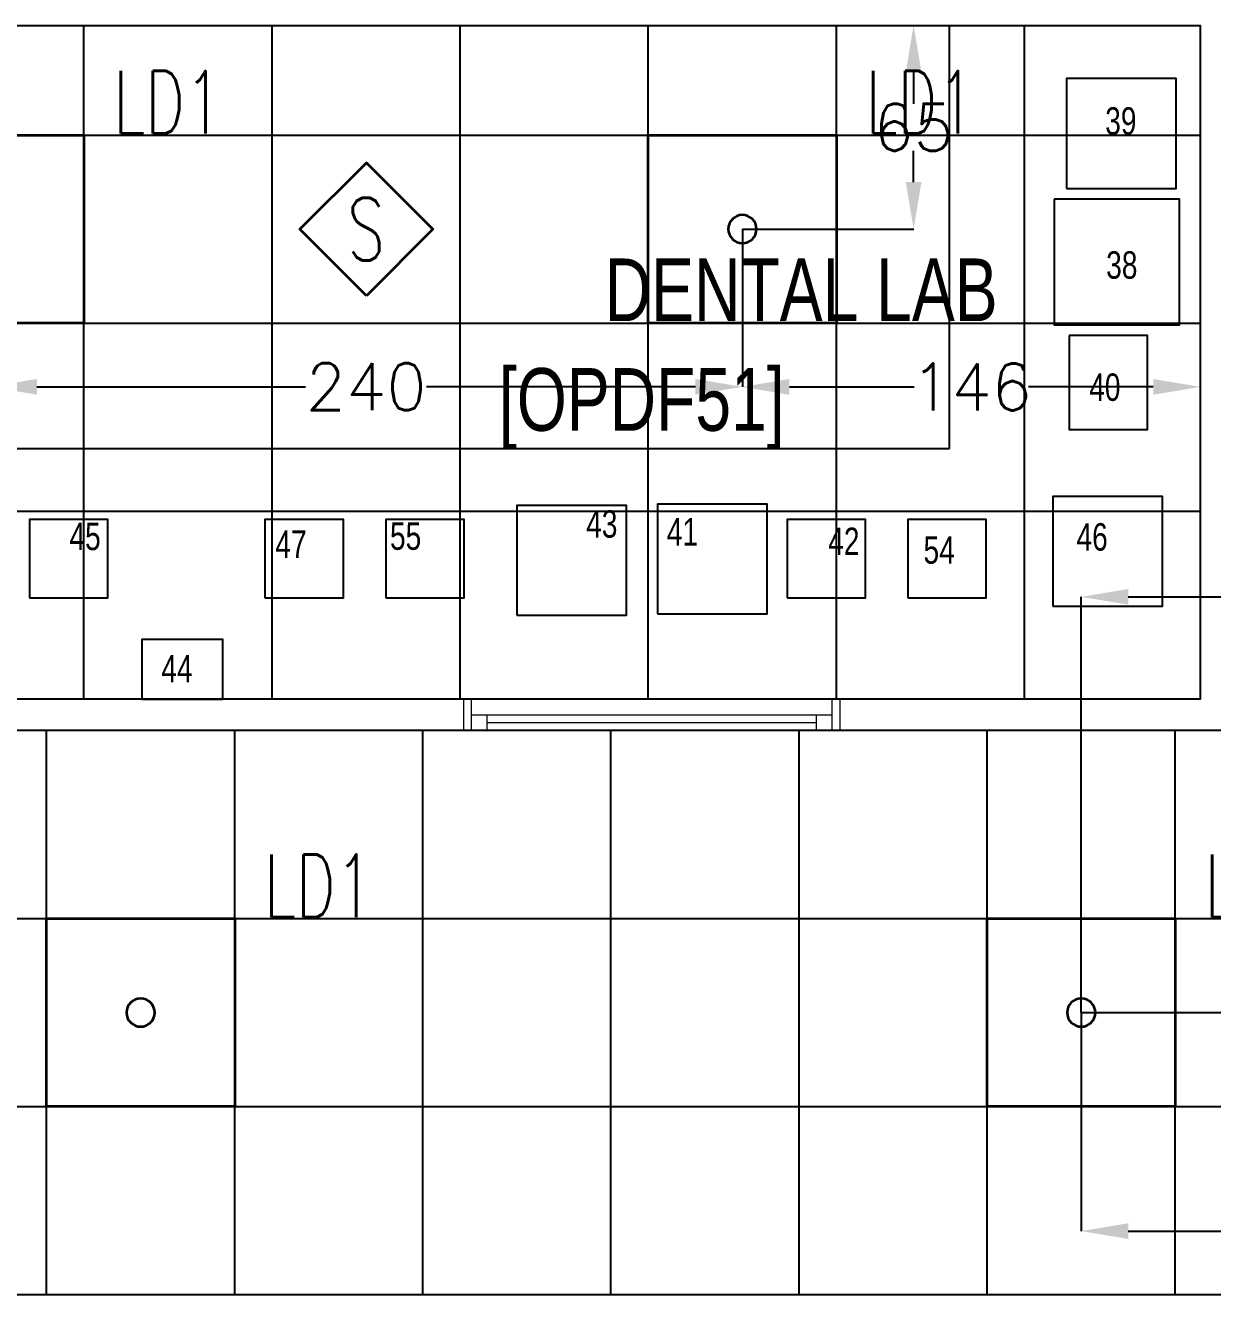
# Model space of a CAD drawing. Extents: x -12260 to 57327, y -29287 to 19916.
# Drawn here: x 29229 to 33015, y -2710 to 1340 of the extents above; entities that cross this region are included whole.
import ezdxf
from ezdxf.enums import TextEntityAlignment as Align

# ---------------------------------------------------------------- set-up
doc = ezdxf.new("R2010")
doc.units = 0
doc.header["$LTSCALE"] = 0.25
doc.linetypes.add('DASHDOT', pattern=[25.4, 12.7, -6.35, 0, -6.35])
for name, color, linetype, lineweight in [('01-First Floor$0$72_EGR_BASE_TEXT', 252, 'Continuous', 5), ('01-First Floor$0$72_EGR_EQP_TAG', 142, 'Continuous', 5), ('01-First Floor$0$Aluminum', 251, 'Continuous', 5), ('01-First Floor$0$LOADING', 253, 'Continuous', 5), ('01-First Floor$0$Walls', 251, 'Continuous', 5), ('E-DIM', 6, 'Continuous', 18), ('E-LITE-CIRC-NUMB', 6, 'Continuous', 25), ('E-LITE-CLNG', 150, 'Continuous', 35), ('E-LITE-CLNG-CNDT', 6, 'DASHDOT', 35), ('E-LITE-CTRL', 6, 'Continuous', 25), ('E-LITE-IDEN', 6, 'Continuous', 25), ('F-ALRM-CLNG @ 100', 33, 'Continuous', 35)]:
    doc.layers.add(name, color=color, linetype=linetype, lineweight=lineweight)
doc.layers.add('01-First Floor$0$FALSE CEILING', color=251, linetype='Continuous')
doc.styles.add('01-First Floor$0$X3G_ENTITY_257CFD', font='swisscl.ttf', dxfattribs={"height": 200})
doc.styles.add('01-First Floor$0$X3G_ENTITY_9EC9', font='swisscl.ttf', dxfattribs={"height": 0.2})
doc.styles.add('01-First Floor$0$X3G_ENTITY_9F38', font='swisscl.ttf', dxfattribs={"height": 0.2})
doc.styles.add('DC_SIMPLEX', font='SIMPLEX.shx', dxfattribs={"width": 0.7})
doc.styles.get("Standard").update_dxf_attribs({"font": 'romans.shx'})
doc.dimstyles.get("Standard").update_dxf_attribs({"dimtxt": 150, "dimasz": 150, "dimexe": 0.18, "dimexo": 0.0625, "dimgap": 0.09, "dimtad": 0, "dimtih": 1, "dimtoh": 1, "dimdec": 0, "dimlfac": 0.1, "dimzin": 0, "dimdsep": 46, "dimtxsty": 'Standard', "dimcen": 0.09, "dimclrd": 6, "dimadec": 0, "dimazin": 0, "dimtfac": 1, "dimtdec": 0, "dimtofl": 0, "dimtmove": 0, "dimatfit": 3, "dimfxl": 1, "dimtolj": 1, "dimtzin": 0, "dimarcsym": 0})

# ---------------------------------------------------------------- blocks, each defined once
blk = doc.blocks.new('01-First Floor$0$ME19011A-P')
for p, q in [((-0.425, 0), (0.425, 0)), ((-0.425, 0), (-0.425, -0.015)), ((0.425, 0), (0.425, -0.015)), ((-0.425, -0.015), (0.425, -0.015)), ((-0.3675, -0.0198), (-0.2325, -0.0198)), ((-0.3675, -0.0198), (-0.3675, -0.0399)), ((-0.3675, -0.0399), (-0.2325, -0.0399)), ((-0.36, -0.015), (-0.36, -0.0198)), ((-0.24, -0.015), (-0.24, -0.0198)), ((-0.2325, -0.0198), (-0.2325, -0.0399)), ((-0.15, -0.015), (-0.15, -0.04)), ((-0.15, -0.025), (0, -0.025)), ((-0.15, -0.04), (-0.1187, -0.04)), ((-0.0887, -0.04), (-0.0637, -0.04)), ((-0.0606, -0.0371), (-0.0787, -0.0432)), ((-0.0402, -0.0312), (-0.0496, -0.0337)), ((-0.0376, -0.0409), (-0.0402, -0.0312)), ((-0.0379, -0.04), (0, -0.04)), ((0, -0.015), (0, -0.04)), ((0.1, -0.015), (0.1, -0.045)), ((0.1, -0.035), (0.2, -0.035)), ((0.2, -0.045), (0.2, -0.015)), ((0.2818, -0.015), (0.2484, -0.015)), ((0.2484, -0.0243), (0.2484, -0.015)), ((0.2818, -0.0243), (0.2484, -0.0243)), ((0.2818, -0.0243), (0.2818, -0.015)), ((0.3211, -0.015), (0.2877, -0.015)), ((0.2877, -0.015), (0.2877, -0.0531)), ((0.3211, -0.0243), (0.2877, -0.0243)), ((0.3211, -0.0531), (0.3211, -0.015)), ((0.3623, -0.015), (0.3289, -0.015)), ((0.3289, -0.015), (0.3289, -0.0531)), ((0.3623, -0.0243), (0.3289, -0.0243)), ((0.3623, -0.0531), (0.3623, -0.015)), ((0.3682, -0.0243), (0.3682, -0.015)), ((0.3682, -0.015), (0.4016, -0.015)), ((0.3682, -0.0243), (0.4016, -0.0243)), ((0.4016, -0.0243), (0.4016, -0.015)), ((-0.0787, -0.0432), (-0.077, -0.0497)), ((-0.0582, -0.046), (-0.077, -0.0497)), ((-0.047, -0.0434), (-0.0376, -0.0409)), ((0.1, -0.045), (0.2, -0.045)), ((0.2877, -0.0531), (0.3211, -0.0531)), ((0.3289, -0.0531), (0.3623, -0.0531))]:
    blk.add_line(p, q)
blk.add_lwpolyline([(-0.1187, -0.0482), (-0.0887, -0.0482), (-0.0887, -0.0382), (-0.1187, -0.0382)], close=True)
at = {"color": 8, "const_width": 0.000601}
for points in [[(0.3044, -0.0531, -0.184574), (0.2977, -0.0636, -1.44364), (0.2961, -0.0581, -0.837915), (0.2969, -0.0664, -0.30536), (0.2839, -0.062, -1.584726), (0.2894, -0.0609, -0.253153), (0.2827, -0.0684, -0.874198), (0.2775, -0.0585, -0.915253), (0.2791, -0.0658, -0.223821), (0.2683, -0.0644, -1.703343), (0.272, -0.0597, -0.588962), (0.2621, -0.068, -0.717795), (0.2625, -0.0581, -0.983104), (0.2645, -0.0644, -0.326362), (0.2534, -0.0609, -0.758716), (0.2609, -0.0514, -0.906186), (0.2593, -0.0565, -0.189488), (0.2526, -0.0522, -0.7948), (0.2613, -0.0423, -1.223996), (0.2574, -0.047, -0.072149), (0.2534, -0.0403, -0.645886), (0.2609, -0.0324, -1.366917), (0.2574, -0.0371, -0.078415), (0.2542, -0.0308, -0.723006), (0.2613, -0.0256, -1.105484), (0.2582, -0.0292, -0.221197), (0.2566, -0.0243, -0.221197)], [(0.3456, -0.0531, 0.184574), (0.3523, -0.0636, 1.44364), (0.3539, -0.0581, 0.837915), (0.3531, -0.0664, 0.30536), (0.3661, -0.062, 1.584726), (0.3606, -0.0609, 0.253153), (0.3673, -0.0684, 0.874198), (0.3725, -0.0585, 0.915253), (0.3709, -0.0658, 0.223821), (0.3817, -0.0644, 1.703343), (0.378, -0.0597, 0.588962), (0.3879, -0.068, 0.717795), (0.3875, -0.0581, 0.983104), (0.3855, -0.0644, 0.326362), (0.3966, -0.0609, 0.758716), (0.3891, -0.0514, 0.906186), (0.3907, -0.0565, 0.189488), (0.3974, -0.0522, 0.7948), (0.3887, -0.0423, 1.223996), (0.3926, -0.047, 0.072149), (0.3966, -0.0403, 0.645886), (0.3891, -0.0324, 1.366917), (0.3926, -0.0371, 0.078415), (0.3958, -0.0308, 0.723006), (0.3887, -0.0256, 1.105484), (0.3918, -0.0292, 0.221197), (0.3934, -0.0243, 0.221197)]]:
    blk.add_lwpolyline(points, format="xyb", dxfattribs=at)
blk.add_circle((-0.0537, -0.04), 0.0075)
for centre, radius, start, end in [((-0.1037, -0.04), 0.01, 10.4593, 169.5407), ((-0.1037, -0.04), 0.0075, 14.0075, 165.9925), ((-0.0537, -0.04), 0.01, 45, 180)]:
    blk.add_arc(centre, radius, start, end)
blk = doc.blocks.new('01-First Floor$0$M.44.57.64')
at = {"layer": '01-First Floor$0$LOADING', "xscale": 1000.000000000002, "yscale": 1000.000000000002, "zscale": 1000.000000000002, "rotation": 225.9999036123427}
blk.add_blockref('01-First Floor$0$ME19011A-P', (-80806.9, 16720.7), dxfattribs=at)
blk = doc.blocks.new('01-First Floor$0$A$C37be4daf')
at = {"layer": '01-First Floor$0$Aluminum'}
for p, q in [((1416, 598.2), (216, 598.2)), ((241, 498.2), (241, 598.2)), ((291, 548.2), (291, 598.2)), ((291, 573.2), (1341, 573.2)), ((1341, 548.2), (1341, 598.2)), ((1391, 498.2), (1391, 598.2)), ((1391, 548.2), (241, 548.2)), ((1416, 498.2), (216, 498.2))]:
    blk.add_line(p, q, dxfattribs=at)
at = {"layer": '01-First Floor$0$Walls'}
for p, q in [((216, 498.2), (216, 598.2)), ((1416, 498.2), (1416, 598.2))]:
    blk.add_line(p, q, dxfattribs=at)
blk = doc.blocks.new('01-First Floor')
at = {"layer": '01-First Floor$0$FALSE CEILING', "linetype": 'Continuous'}
for p, q in [((29415.6, -810), (29415.6, 1340)), ((30015.6, -810), (30015.6, 1340)), ((30615.6, -810), (30615.6, 1340)), ((31215.6, -810), (31215.6, 1340)), ((31815.6, -810), (31815.6, 1340)), ((32415.6, -810), (32415.6, 1340)), ((25215.6, 990), (32976, 990)), ((25215.6, 390), (32976, 390)), ((25217.4, -210), (32976, -210)), ((29296.4, -2710), (29296.4, -910)), ((29896.4, -2710), (29896.4, -910)), ((30496.4, -2710), (30496.4, -910)), ((31096.4, -2710), (31096.4, -910)), ((31696.4, -2710), (31696.4, -910)), ((32296.4, -2710), (32296.4, -910)), ((32896.4, -2710), (32896.4, -910)), ((8296.4, -1510), (48976, -1510)), ((8296.4, -2110), (48976, -2110))]:
    blk.add_line(p, q, dxfattribs=at)
at = {"layer": '01-First Floor$0$FALSE CEILING'}
for p, q in [((32176, -10, -0.1), (32176, 1340, -0.1)), ((25215.6, -10, -0.1), (32176, -10, -0.1))]:
    blk.add_line(p, q, dxfattribs=at)
for points in [[(25817.4, -810), (25215.6, -208.1), (25215.6, 1340), (32976, 1340), (32976, -810), (25817.4, -810)], [(48976, -910), (8296.4, -910), (8296.4, -2710), (48976, -2710), (48976, -910)]]:
    blk.add_lwpolyline(points, dxfattribs=at)
for points, elevation in [([(32549.3, 820), (32899.3, 820), (32899.3, 1170), (32549.3, 1170)], -0.2), ([(32510, 785), (32510, 385), (32910, 385), (32910, 785)], -0.2), ([(32558.1, 350.1), (32558.1, 50.1), (32808.1, 50.1), (32808.1, 350.1)], -0.2), ([(30796.3, -542.3), (31146.3, -542.3), (31146.3, -192.3), (30796.3, -192.3)], -0.2), ([(31244.8, -537.8), (31594.8, -537.8), (31594.8, -187.8), (31244.8, -187.8)], -0.2), ([(32505.6, -513.1), (32855.6, -513.1), (32855.6, -163.1), (32505.6, -163.1)], -0.2), ([(29242.1, -487), (29492.1, -487), (29492.1, -237), (29242.1, -237)], -0.2), ([(29992.9, -487), (30242.9, -487), (30242.9, -237), (29992.9, -237)], -0.2), ([(30378, -487), (30628, -487), (30628, -237), (30378, -237)], -0.2), ([(31658.4, -487), (31908.4, -487), (31908.4, -237), (31658.4, -237)], -0.2), ([(32043.5, -487), (32293.5, -487), (32293.5, -237), (32043.5, -237)], -0.2), ([(29599.7, -810), (29858, -810), (29858, -619.5), (29599.7, -619.5)], -0.1)]:
    blk.add_lwpolyline(points, close=True, dxfattribs=dict(at, elevation=elevation))
at = {"layer": '01-First Floor$0$LOADING'}
for p, q in [((32176, -10, -0.1), (32176, 1340, -0.1)), ((25215.6, -10, -0.1), (32176, -10, -0.1))]:
    blk.add_line(p, q, dxfattribs=at)
for points, elevation in [([(32549.3, 820), (32899.3, 820), (32899.3, 1170), (32549.3, 1170)], -0.2), ([(32510, 785), (32510, 385), (32910, 385), (32910, 785)], -0.2), ([(32558.1, 350.1), (32558.1, 50.1), (32808.1, 50.1), (32808.1, 350.1)], -0.2), ([(30796.3, -542.3), (31146.3, -542.3), (31146.3, -192.3), (30796.3, -192.3)], -0.2), ([(31244.8, -537.8), (31594.8, -537.8), (31594.8, -187.8), (31244.8, -187.8)], -0.2), ([(32505.6, -513.1), (32855.6, -513.1), (32855.6, -163.1), (32505.6, -163.1)], -0.2), ([(29242.1, -487), (29492.1, -487), (29492.1, -237), (29242.1, -237)], -0.2), ([(29992.9, -487), (30242.9, -487), (30242.9, -237), (29992.9, -237)], -0.2), ([(30378, -487), (30628, -487), (30628, -237), (30378, -237)], -0.2), ([(31658.4, -487), (31908.4, -487), (31908.4, -237), (31658.4, -237)], -0.2), ([(32043.5, -487), (32293.5, -487), (32293.5, -237), (32043.5, -237)], -0.2), ([(29599.7, -810), (29858, -810), (29858, -619.5), (29599.7, -619.5)], -0.1)]:
    blk.add_lwpolyline(points, close=True, dxfattribs=dict(at, elevation=elevation))
at = {"layer": '01-First Floor$0$Walls'}
for p, q in [((25215.6, 1340), (32976, 1340)), ((32976, 1340), (32976, -810)), ((32976, -810), (25817.4, -810)), ((33076, -910), (25776, -910)), ((25776, -2710), (33076, -2710))]:
    blk.add_line(p, q, dxfattribs=at)
at = {"rotation": 180}
blk.add_blockref('01-First Floor$0$A$C37be4daf', (32042, -311.8), dxfattribs=at)
at = {"layer": '01-First Floor$0$LOADING', "rotation": 134.0000963876573}
blk.add_blockref('01-First Floor$0$M.44.57.64', (-11925.4, 66932.7, -0.1), dxfattribs=at)
at = {"layer": '01-First Floor$0$72_EGR_BASE_TEXT', "char_height": 200, "attachment_point": 2}
for s, insert, style in [('DENTAL LAB', (31703.3, 596.2, 0), '01-First Floor$0$X3G_ENTITY_9EC9'), ('[OPDF51]', (31194.8, 246.4), '01-First Floor$0$X3G_ENTITY_9F38')]:
    blk.add_mtext(s, dxfattribs=dict(at, insert=insert, style=style))
at = {"layer": '01-First Floor$0$72_EGR_EQP_TAG', "char_height": 87.47, "attachment_point": 2, "style": '01-First Floor$0$X3G_ENTITY_257CFD'}
for s, insert in [('39', (32722.7, 1078.7, -0.1)), ('38', (32725.8, 619.2, -0.1)), ('40', (32671.6, 229.3, -0.1)), ('43', (31067.2, -207.2, -0.1)), ('41', (31324.4, -232.2, -0.1)), ('45', (29419.1, -246.9, -0.1)), ('47', (30075.9, -271.7, -0.1)), ('55', (30441.5, -246, -0.1)), ('42', (31839.3, -262.5, -0.1)), ('46', (32631, -248.5, -0.2)), ('54', (32143.2, -290.2, -0.1)), ('44', (29712.1, -668.9, -0.1))]:
    blk.add_mtext(s, dxfattribs=dict(at, insert=insert))
blk = doc.blocks.new('*U16')
blk.add_lwpolyline([(-300, 300), (-300, -300), (300, -300), (300, 300)], close=True)
blk.add_circle((0, 0), 45)
at = {"layer": 'E-LITE-CIRC-NUMB', "style": 'DC_SIMPLEX', "width": 0.7, "flags": 8}
blk.add_attdef('CIRCUIT', text='', height=200, rotation=0, dxfattribs=at).set_placement((-473.9, 300), align=Align.RIGHT)
at = {"layer": 'E-LITE-CTRL', "style": 'DC_SIMPLEX', "width": 0.7, "flags": 8}
blk.add_attdef('CONTROL', (1118.9, -935), '', height=200, rotation=360, dxfattribs=at)
at = {"layer": 'E-LITE-IDEN', "style": 'DC_SIMPLEX', "width": 0.7, "flags": 8}
blk.add_attdef('TYPE', (460.4, 457.6), '', height=200, rotation=360, dxfattribs=at)
blk = doc.blocks.new('A$C5CF53093')
blk.add_lwpolyline([(0, -212.1), (-212.1, 0), (0, 212.1), (212.1, 0)], close=True)
blk = doc.blocks.new('*U70')
at = {"xscale": 0.01, "yscale": 0.01, "zscale": 0.01}
blk.add_blockref('A$C5CF53093', (0.007, -0.007), dxfattribs=at)
at = {"color": 6, "style": 'DC_SIMPLEX', "width": 0.7, "flags": 8}
blk.add_attdef('TYPE', text='', height=2, rotation=360, dxfattribs=at).set_placement((0, 0), align=Align.MIDDLE_CENTER)
blk = doc.blocks.new('*D229')
at = {"layer": 'Defpoints', "color": 0}
for p in [(33977.9, 593), (33977.9, -483.4), (32596.4, -1810)]:
    blk.add_point(p, dxfattribs=at)
at = {"layer": 'E-DIM', "color": 0, "lineweight": -2, "transparency": 16777216}
for p, q in [((33977.9, 592.9), (33977.9, -483.5)), ((32596.4, -1809.9), (32596.4, -483.2))]:
    blk.add_line(p, q, dxfattribs=at)
at = {"layer": 'E-DIM', "color": 6, "lineweight": -2, "transparency": 16777216}
for p, q in [((32746.4, -483.4), (33104.9, -483.4)), ((33827.9, -483.4), (33469.4, -483.4))]:
    blk.add_line(p, q, dxfattribs=at)
at = {"layer": 'E-DIM', "color": 6, "transparency": 16777216}
for points in [[(32746.4, -458.4), (32746.4, -508.4), (32596.4, -483.4)], [(33827.9, -458.4), (33827.9, -508.4), (33977.9, -483.4)]]:
    blk.add_solid(points, dxfattribs=at)
at = {"layer": 'E-DIM', "color": 7, "transparency": 16777216, "insert": (33287.1, -483.4), "char_height": 150, "attachment_point": 5}
blk.add_mtext('\\A1;138', dxfattribs=at)
blk = doc.blocks.new('*D230')
at = {"layer": 'Defpoints', "color": 0}
for p in [(33977.9, 593), (32596.4, -1810), (34749.2, -1810)]:
    blk.add_point(p, dxfattribs=at)
at = {"layer": 'E-DIM', "color": 0, "lineweight": -2, "transparency": 16777216}
for p, q in [((33977.9, 593), (34749.4, 593)), ((32596.5, -1810), (34749.4, -1810))]:
    blk.add_line(p, q, dxfattribs=at)
at = {"layer": 'E-DIM', "color": 6, "lineweight": -2, "transparency": 16777216}
for p, q in [((34749.2, 443), (34749.2, -533.4)), ((34749.2, -1660), (34749.2, -683.6))]:
    blk.add_line(p, q, dxfattribs=at)
at = {"layer": 'E-DIM', "color": 6, "transparency": 16777216}
for points in [[(34724.2, 443), (34774.2, 443), (34749.2, 593)], [(34724.2, -1660), (34774.2, -1660), (34749.2, -1810)]]:
    blk.add_solid(points, dxfattribs=at)
at = {"layer": 'E-DIM', "color": 7, "transparency": 16777216, "insert": (34749.2, -608.5), "char_height": 150, "attachment_point": 5}
blk.add_mtext('\\A1;240', dxfattribs=at)
blk = doc.blocks.new('*D276')
at = {"layer": 'Defpoints', "color": 0}
for p in [(29115.6, 690), (31515.6, 690), (31515.6, 186.7)]:
    blk.add_point(p, dxfattribs=at)
at = {"layer": 'E-DIM', "color": 0, "lineweight": -2, "transparency": 16777216}
for p, q in [((29115.6, 689.9), (29115.6, 186.5)), ((31515.6, 689.9), (31515.6, 186.5))]:
    blk.add_line(p, q, dxfattribs=at)
at = {"layer": 'E-DIM', "color": 6, "lineweight": -2, "transparency": 16777216}
for p, q in [((29265.6, 186.7), (30122.6, 186.7)), ((31365.6, 186.7), (30508.5, 186.7))]:
    blk.add_line(p, q, dxfattribs=at)
at = {"layer": 'E-DIM', "color": 6, "transparency": 16777216}
for points in [[(29265.6, 211.7), (29265.6, 161.7), (29115.6, 186.7)], [(31365.6, 211.7), (31365.6, 161.7), (31515.6, 186.7)]]:
    blk.add_solid(points, dxfattribs=at)
at = {"layer": 'E-DIM', "color": 7, "transparency": 16777216, "insert": (30315.6, 186.7), "char_height": 150, "attachment_point": 5}
blk.add_mtext('\\A1;240', dxfattribs=at)
blk = doc.blocks.new('*D277')
at = {"layer": 'Defpoints', "color": 0}
for p in [(31515.6, 1340), (32061.7, 1340), (31515.6, 690)]:
    blk.add_point(p, dxfattribs=at)
at = {"layer": 'E-DIM', "color": 0, "lineweight": -2, "transparency": 16777216}
for p, q in [((31515.6, 1340), (32061.9, 1340)), ((31515.6, 690), (32061.9, 690))]:
    blk.add_line(p, q, dxfattribs=at)
at = {"layer": 'E-DIM', "color": 6, "lineweight": -2, "transparency": 16777216}
for p, q in [((32061.7, 1190), (32061.7, 1090.1)), ((32061.7, 840), (32061.7, 939.9))]:
    blk.add_line(p, q, dxfattribs=at)
at = {"layer": 'E-DIM', "color": 6, "transparency": 16777216}
for points in [[(32036.7, 1190), (32086.7, 1190), (32061.7, 1340)], [(32036.7, 840), (32086.7, 840), (32061.7, 690)]]:
    blk.add_solid(points, dxfattribs=at)
at = {"layer": 'E-DIM', "color": 7, "transparency": 16777216, "insert": (32061.7, 1015), "char_height": 150, "attachment_point": 5}
blk.add_mtext('\\A1;65', dxfattribs=at)
blk = doc.blocks.new('*D278')
at = {"layer": 'Defpoints', "color": 0}
for p in [(31515.6, 690), (32976, 690), (32976, 186.5)]:
    blk.add_point(p, dxfattribs=at)
at = {"layer": 'E-DIM', "color": 0, "lineweight": -2, "transparency": 16777216}
for p, q in [((31515.6, 689.9), (31515.6, 186.3)), ((32976, 689.9), (32976, 186.3))]:
    blk.add_line(p, q, dxfattribs=at)
at = {"layer": 'E-DIM', "color": 6, "lineweight": -2, "transparency": 16777216}
for p, q in [((31665.6, 186.5), (32063.6, 186.5)), ((32826, 186.5), (32428, 186.5))]:
    blk.add_line(p, q, dxfattribs=at)
at = {"layer": 'E-DIM', "color": 6, "transparency": 16777216}
for points in [[(31665.6, 211.5), (31665.6, 161.5), (31515.6, 186.5)], [(32826, 211.5), (32826, 161.5), (32976, 186.5)]]:
    blk.add_solid(points, dxfattribs=at)
at = {"layer": 'E-DIM', "color": 7, "transparency": 16777216, "insert": (32245.8, 186.5), "char_height": 150, "attachment_point": 5}
blk.add_mtext('\\A1;146', dxfattribs=at)
blk = doc.blocks.new('*D151')
at = {"layer": 'Defpoints', "color": 0}
for p in [(32596.4, -1810), (33976, -2507.3), (33976, -4310)]:
    blk.add_point(p, dxfattribs=at)
at = {"layer": 'E-DIM', "color": 0, "lineweight": -2, "transparency": 16777216}
for p, q in [((32596.4, -1810.1), (32596.4, -2507.5)), ((33976, -4310), (33976, -2507.1))]:
    blk.add_line(p, q, dxfattribs=at)
at = {"layer": 'E-DIM', "color": 6, "lineweight": -2, "transparency": 16777216}
for p, q in [((32746.4, -2507.3), (33104, -2507.3)), ((33826, -2507.3), (33468.4, -2507.3))]:
    blk.add_line(p, q, dxfattribs=at)
at = {"layer": 'E-DIM', "color": 6, "transparency": 16777216}
for points in [[(32746.4, -2482.3), (32746.4, -2532.3), (32596.4, -2507.3)], [(33826, -2482.3), (33826, -2532.3), (33976, -2507.3)]]:
    blk.add_solid(points, dxfattribs=at)
at = {"layer": 'E-DIM', "color": 7, "transparency": 16777216, "insert": (33286.2, -2507.3), "char_height": 150, "attachment_point": 5}
blk.add_mtext('\\A1;138', dxfattribs=at)
blk = doc.blocks.new('*D152')
at = {"layer": 'Defpoints', "color": 0}
for p in [(32596.4, -1810), (33976, -4310), (34749.2, -4310)]:
    blk.add_point(p, dxfattribs=at)
at = {"layer": 'E-DIM', "color": 0, "lineweight": -2, "transparency": 16777216}
for p, q in [((32596.5, -1810), (34749.4, -1810)), ((33976, -4310), (34749.4, -4310))]:
    blk.add_line(p, q, dxfattribs=at)
at = {"layer": 'E-DIM', "color": 6, "lineweight": -2, "transparency": 16777216}
for p, q in [((34749.2, -1960), (34749.2, -2984.9)), ((34749.2, -4160), (34749.2, -3135.1))]:
    blk.add_line(p, q, dxfattribs=at)
at = {"layer": 'E-DIM', "color": 6, "transparency": 16777216}
for points in [[(34724.2, -1960), (34774.2, -1960), (34749.2, -1810)], [(34724.2, -4160), (34774.2, -4160), (34749.2, -4310)]]:
    blk.add_solid(points, dxfattribs=at)
at = {"layer": 'E-DIM', "color": 7, "transparency": 16777216, "insert": (34749.2, -3060), "char_height": 150, "attachment_point": 5}
blk.add_mtext('\\A1;250', dxfattribs=at)

msp = doc.modelspace()

# ---------------------------------------------------------------- block references
at = {"layer": 'E-LITE-CLNG'}
ref = msp.add_blockref('*U16', (29115.6, 690), dxfattribs=dict(at, xscale=-1))
ref.add_attrib('TYPE', 'LD1', (29509.1, 994.5), dxfattribs={"layer": 'E-LITE-IDEN', "height": 200, "rotation": 0, "style": 'DC_SIMPLEX', "width": 0.7, "flags": 8})
ref = msp.add_blockref('*U16', (31515.6, 690), dxfattribs=dict(at, xscale=-1))
ref.add_attrib('TYPE', 'LD1', (31909.1, 994.5), dxfattribs={"layer": 'E-LITE-IDEN', "height": 200, "rotation": 0, "style": 'DC_SIMPLEX', "width": 0.7, "flags": 8})
ref = msp.add_blockref('*U16', (29596.4, -1810, 0), dxfattribs=dict(at, xscale=-1))
ref.add_attrib('TYPE', 'LD1', (29989.9, -1505.5, 0), dxfattribs={"layer": 'E-LITE-IDEN', "height": 200, "rotation": 0, "style": 'DC_SIMPLEX', "width": 0.7, "flags": 8})
ref = msp.add_blockref('*U16', (32596.4, -1810), dxfattribs=dict(at, xscale=-1))
ref.add_attrib('TYPE', 'LD1', (32989.9, -1505.5), dxfattribs={"layer": 'E-LITE-IDEN', "height": 200, "rotation": 0, "style": 'DC_SIMPLEX', "width": 0.7, "flags": 8})
at = {"layer": 'E-LITE-CLNG-CNDT'}
msp.add_blockref('01-First Floor', (0, 0), dxfattribs=at)
at = {"layer": 'F-ALRM-CLNG @ 100', "xscale": 100, "yscale": 100, "zscale": 100}
msp.add_blockref('*U70', (30315.6, 690), dxfattribs=at).add_auto_attribs({'TYPE': 'S'})

# ---------------------------------------------------------------- dimensions: what is measured, and where the dimension line sits
at = {"layer": 'E-DIM'}
for base, p1, p2, picture, middle in [((32061.7, 1340), (31515.6, 690), (31515.6, 1340), '*D277', (32061.7, 1015)), ((34749.2, -1810), (33977.9, 593), (32596.4, -1810), '*D230', (34749.2, -608.5)), ((34749.2, -4310), (32596.4, -1810), (33976, -4310), '*D152', (34749.2, -3060))]:
    dim = msp.add_linear_dim(base=base, p1=p1, p2=p2, angle=90, dimstyle='Standard', override={"dimclrt": 7}, dxfattribs=at)
    dim.commit()
    dim.dimension.update_dxf_attribs({"geometry": picture, "text_midpoint": middle})
for base, p1, p2, picture, middle in [((31515.6, 186.7), (29115.6, 690), (31515.6, 690), '*D276', (30315.6, 186.7)), ((32976, 186.5), (31515.6, 690), (32976, 690), '*D278', (32245.8, 186.5)), ((33977.9, -483.4), (32596.4, -1810), (33977.9, 593), '*D229', (33287.1, -483.4)), ((33976, -2507.3), (32596.4, -1810), (33976, -4310), '*D151', (33286.2, -2507.3))]:
    dim = msp.add_linear_dim(base=base, p1=p1, p2=p2, dimstyle='Standard', override={"dimclrt": 7}, dxfattribs=at)
    dim.commit()
    dim.dimension.update_dxf_attribs({"geometry": picture, "text_midpoint": middle})

doc.saveas('drawing.dxf')
